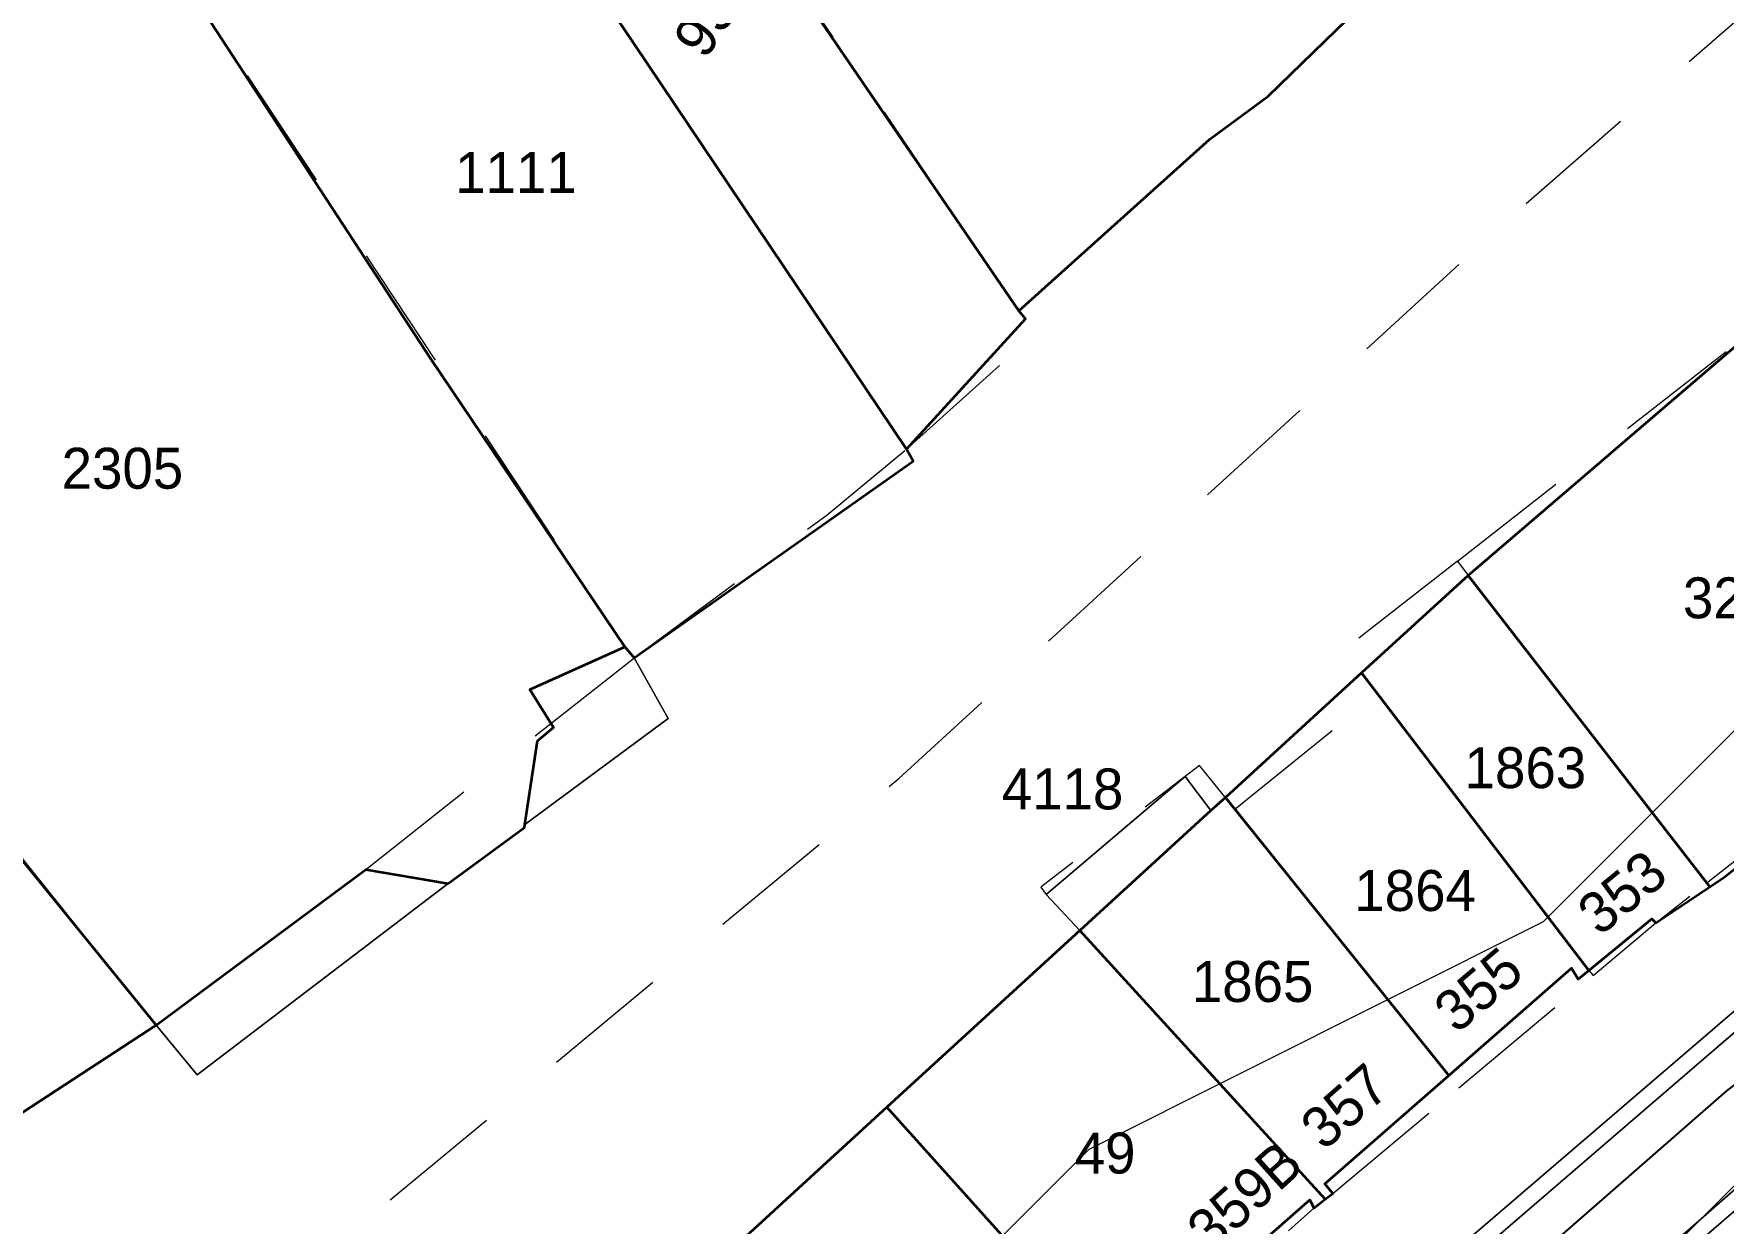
# Model space of a CAD drawing. Header units: metres. Extents: x 0 to 105485, y 0 to 425721.
# Drawn here: x 105169.28 to 105206.46, y 425280.88 to 425307.03 of the extents above; entities that cross this region are included whole.
import ezdxf
from ezdxf.enums import TextEntityAlignment as Align

# ---------------------------------------------------------------- set-up
doc = ezdxf.new("R2010")
doc.units = ezdxf.units.M
doc.header["$MEASUREMENT"] = 0
doc.linetypes.add('KG-PERCEEL-SO', pattern=[19, 5.5, -4, 5.5, -4])
for name, color, linetype, lineweight in [('B-XX-KG-GRENS_PERCEEL-G', 150, 'KG-PERCEEL-SO', 18), ('B-XX-KG-GRENS_PERCEEL-T', 150, 'KG-PERCEEL-SO', 18), ('B-XX-OG-BEBOUWING-G', 7, 'Continuous', 35), ('B-XX-OG-BEBOUWING_HUISNUMMER-T', 7, 'Continuous', 18), ('B-XX-OG-GRENS-G', 7, 'Continuous', 18), ('B-XX-OG-TERREIN_ERF-G', 7, 'Continuous', 18), ('B-XX-OG-WATER_RIVIER-G', 130, 'Continuous', 18), ('B-XX-VH-OPENVERHARDING-G', 90, 'Continuous', 18)]:
    doc.layers.add(name, color=color, linetype=linetype, lineweight=lineweight)
doc.layers.add('GIS-WEGVAKKEN', color=2, linetype='Continuous')

msp = doc.modelspace()

# ---------------------------------------------------------------- linework, layer by layer
at = {"layer": 'B-XX-KG-GRENS_PERCEEL-G', "ltscale": 0.5, "flags": 128}
for points in [[(105179.983, 425317.092), (105190.958, 425300.944)], [(105177.104, 425314.835), (105188.49, 425297.9)], [(105169.81, 425275.335), (105188.321, 425290.654), (105201.725, 425302.959), (105208.522, 425308.871), (105214.221, 425313.861)], [(105171.362, 425310.077), (105182.288, 425293.549)], [(105190.958, 425300.944), (105195.16, 425304.717), (105196.448, 425305.658), (105199.692, 425308.815)], [(105188.49, 425297.9), (105191.283, 425300.412), (105190.958, 425300.944)], [(105159.551, 425300.663), (105171.975, 425285.228)], [(105200.609, 425295.435), (105207.226, 425300.591)], [(105182.495, 425293.309), (105186.741, 425296.456), (105188.49, 425297.9)], [(105200.609, 425295.435), (105198.112, 425293.49), (105198.503, 425292.979)], [(105200.609, 425295.435), (105200.85, 425295.123)], [(105200.85, 425295.123), (105206.095, 425288.36)], [(105206.095, 425288.36), (105207.997, 425289.859), (105213.304, 425293.857), (105212.488, 425294.857)], [(105182.288, 425293.549), (105182.495, 425293.309)], [(105176.588, 425288.658), (105182.495, 425293.309)], [(105198.503, 425292.979), (105198.854, 425292.52)], [(105195.714, 425289.981), (105198.854, 425292.52)], [(105198.854, 425292.52), (105203.503, 425286.436)], [(105195.714, 425289.981), (105194.938, 425290.945), (105191.443, 425288.267), (105191.558, 425288.108)], [(105195.714, 425289.981), (105200.644, 425283.853)], [(105171.975, 425285.228), (105176.588, 425288.658)], [(105203.594, 425286.323), (105204.979, 425287.482), (105206.095, 425288.36)], [(105191.558, 425288.108), (105192.299, 425287.31)], [(105188.056, 425283.43), (105188.993, 425284.29), (105192.299, 425287.31)], [(105192.299, 425287.31), (105197.702, 425281.402)], [(105200.644, 425283.853), (105203.594, 425286.323)], [(105203.503, 425286.436), (105203.594, 425286.323)], [(105168.12, 425282.719), (105171.975, 425285.228)], [(105197.87, 425281.531), (105200.644, 425283.853)], [(105184.155, 425279.848), (105188.056, 425283.43)], [(105188.056, 425283.43), (105193.362, 425277.526)], [(105197.702, 425281.402), (105197.87, 425281.531)], [(105193.362, 425277.526), (105193.519, 425277.67), (105197.451, 425281.208)], [(105197.451, 425281.208), (105197.702, 425281.402)]]:
    msp.add_lwpolyline(points, dxfattribs=at)
at = {"layer": 'B-XX-OG-BEBOUWING-G', "ltscale": 0.5}
for points in [[(105188.722, 425323.888), (105179.983, 425317.092), (105185.345, 425309.151), (105190.958, 425300.944), (105195.16, 425304.717), (105196.448, 425305.658), (105199.679, 425308.803)], [(105179.983, 425317.092), (105177.104, 425314.835), (105188.49, 425297.9), (105191.105, 425300.764), (105190.958, 425300.944), (105185.345, 425309.151)], [(105177.104, 425314.835), (105171.362, 425310.077), (105178.028, 425299.869), (105182.288, 425293.549), (105182.495, 425293.309), (105188.636, 425297.631), (105188.49, 425297.9)], [(105171.362, 425310.077), (105159.551, 425300.663), (105165.818, 425292.803), (105171.975, 425285.228), (105176.588, 425288.658), (105178.401, 425288.344), (105180.08, 425289.58), (105180.09, 425289.647), (105180.365, 425291.482), (105180.724, 425291.777), (105180.196, 425292.615), (105182.288, 425293.549), (105178.028, 425299.869)], [(105200.85, 425295.123), (105206.163, 425288.272), (105206.476, 425288.48), (105212.263, 425293.073), (105212.621, 425293.1), (105212.726, 425294.855), (105212.488, 425294.857), (105207.697, 425300.73), (105207.57, 425300.885), (105207.226, 425300.591)], [(105171.975, 425285.228), (105165.818, 425292.803), (105159.551, 425300.663), (105156.015, 425298.001), (105168.12, 425282.719)], [(105200.85, 425295.123), (105198.503, 425292.979), (105203.503, 425286.436), (105204.89, 425287.572), (105204.979, 425287.482), (105206.163, 425288.272)], [(105198.503, 425292.979), (105195.505, 425290.24), (105200.424, 425284.126), (105203.124, 425286.486), (105203.271, 425286.246), (105203.503, 425286.436)], [(105195.505, 425290.24), (105195.187, 425289.949), (105192.299, 425287.31), (105197.702, 425281.402), (105197.87, 425281.531), (105197.693, 425281.741), (105200.424, 425284.126)], [(105192.299, 425287.31), (105188.056, 425283.43), (105193.36, 425277.529), (105193.519, 425277.67), (105193.432, 425277.939), (105197.363, 425281.387), (105197.451, 425281.208), (105197.702, 425281.402)], [(105188.056, 425283.43), (105184.155, 425279.848), (105189.536, 425274.128), (105193.36, 425277.529)]]:
    msp.add_lwpolyline(points, close=True, dxfattribs=at)
at = {"layer": 'B-XX-OG-GRENS-G'}
msp.add_polyline3d([(105192.5, 425327.5, 2.969), (105202.5, 425322.5, 3.92), (105207.5, 425317.5, 3.724), (105207.5, 425302.5, 3.55), (105207.5, 425292.5, 3.345), (105202.5, 425287.5, 3.35), (105192.5, 425282.5, 3.326), (105187.5, 425277.5, 3.354), (105177.5, 425272.5, 1.736), (105172.5, 425272.5, 2.06), (105157.5, 425272.5, 3.163), (105152.5, 425277.5, 4.884), (105147.5, 425282.5, 4.564), (105142.5, 425287.5, 2.91), (105152.5, 425297.5, 2.996), (105157.5, 425302.5, 2.963), (105167.5, 425307.5, 3.076), (105172.5, 425312.5, 3.033), (105177.5, 425317.5, 2.957), (105182.5, 425322.5, 2.961)], close=True, dxfattribs=at)
msp.add_polyline3d([(105167.5, 425247.5, 3.306), (105172.5, 425252.5, 3.312), (105182.5, 425257.5, 3.293), (105192.5, 425267.5, 3.266), (105197.5, 425272.5, 3.269), (105202.5, 425277.5, 3.257), (105207.5, 425282.5, 3.251), (105217.5, 425287.5, 3.261), (105232.5, 425287.5, 3.073), (105237.5, 425277.5, 2.777), (105242.5, 425267.5, 2.549), (105247.5, 425257.5, 2.317), (105252.5, 425252.5, 2.21), (105257.5, 425247.5, 1.962)], dxfattribs=at)
at = {"layer": 'B-XX-OG-TERREIN_ERF-G', "ltscale": 0.5}
for points in [[(105182.495, 425293.309), (105182.288, 425293.549), (105180.196, 425292.615), (105180.724, 425291.777), (105180.365, 425291.482), (105180.09, 425289.647), (105183.242, 425291.975)], [(105195.187, 425289.949), (105194.618, 425290.7), (105191.558, 425288.108), (105192.299, 425287.31)], [(105178.401, 425288.344), (105176.588, 425288.658), (105171.975, 425285.228), (105172.876, 425284.139)]]:
    msp.add_lwpolyline(points, close=True, dxfattribs=at)
at = {"layer": 'B-XX-OG-WATER_RIVIER-G', "ltscale": 0.5}
for points in [[(105199.679, 425308.803), (105196.448, 425305.658), (105195.16, 425304.717), (105190.958, 425300.944), (105191.105, 425300.764), (105188.49, 425297.9), (105188.636, 425297.631), (105182.495, 425293.309), (105183.242, 425291.975), (105180.09, 425289.647), (105180.08, 425289.58), (105178.401, 425288.344), (105172.876, 425284.139), (105171.975, 425285.228), (105168.12, 425282.719)], [(105164.256, 425260.896), (105173.503, 425267.749), (105176.032, 425269.699), (105176.18, 425269.579), (105178.33, 425271.359), (105177.367, 425272.486), (105177.222, 425272.813), (105177.206, 425273.213), (105177.347, 425273.587), (105181.291, 425277.218), (105184.155, 425279.848), (105188.056, 425283.43), (105192.299, 425287.31), (105191.558, 425288.108), (105194.618, 425290.7), (105195.187, 425289.949), (105195.505, 425290.24), (105198.503, 425292.979), (105200.85, 425295.123), (105207.226, 425300.591)]]:
    msp.add_lwpolyline(points, dxfattribs=at)
at = {"layer": 'B-XX-VH-OPENVERHARDING-G', "ltscale": 0.5}
for points in [[(105161.652, 425247.682), (105164.466, 425249.69), (105167.84, 425252.178), (105171.051, 425254.616), (105174.226, 425257.099), (105177.366, 425259.628), (105187.561, 425268.525), (105198.034, 425277.61), (105208.62, 425286.718), (105223.63, 425299.751), (105223.428, 425300.088), (105208.394, 425286.99), (105197.782, 425277.891), (105183.797, 425265.741), (105177.096, 425259.87), (105171.461, 425255.4), (105165.665, 425251.009), (105162.576, 425248.796)], [(105167.677, 425248.542), (105179.16, 425257.494), (105189.374, 425266.526), (105199.846, 425275.621), (105210.235, 425284.698), (105225.029, 425297.419), (105223.63, 425299.751), (105208.62, 425286.718), (105198.034, 425277.61), (105187.561, 425268.525), (105177.366, 425259.628), (105174.226, 425257.099), (105171.051, 425254.616), (105167.84, 425252.178), (105164.466, 425249.69), (105161.652, 425247.682)], [(105167.925, 425248.262), (105179.366, 425257.208), (105184.253, 425261.46), (105189.603, 425266.269), (105200.053, 425275.391), (105210.495, 425284.414), (105225.252, 425297.047), (105225.029, 425297.419), (105210.235, 425284.698), (105199.846, 425275.621), (105189.374, 425266.526), (105179.16, 425257.494), (105167.677, 425248.542)], [(105206.476, 425288.48), (105206.163, 425288.272), (105204.979, 425287.482), (105204.89, 425287.572), (105203.503, 425286.436), (105203.271, 425286.246), (105203.124, 425286.486), (105200.424, 425284.126), (105197.693, 425281.741), (105197.87, 425281.531), (105197.702, 425281.402), (105197.451, 425281.208), (105197.363, 425281.387), (105193.432, 425277.939)], [(105165.665, 425251.009), (105171.461, 425255.4), (105177.096, 425259.87), (105183.797, 425265.741), (105197.782, 425277.891), (105208.394, 425286.99)], [(105210.495, 425284.414), (105200.053, 425275.391), (105189.603, 425266.269), (105184.253, 425261.46), (105179.366, 425257.208), (105167.925, 425248.262)]]:
    msp.add_lwpolyline(points, dxfattribs=at)
at = {"layer": 'GIS-WEGVAKKEN'}
msp.add_lwpolyline([(105181.015, 425261.981), (105188.64, 425268.45), (105195.56, 425274.49), (105199.32, 425277.48), (105206.54, 425283.79), (105210.36, 425286.69), (105217.84, 425292.7), (105221.5, 425295.8), (105223.09, 425297.16), (105228.477, 425302.377)], dxfattribs=at)

# ---------------------------------------------------------------- texts
at = {"layer": 'B-XX-KG-GRENS_PERCEEL-T'}
msp.add_text('937', height=0.9, rotation=56.4, dxfattribs=at).set_placement((105184.241, 425307.527), align=Align.MIDDLE_CENTER)
for s, p in [('1111', (105179.894, 425303.984)), ('2305', (105171.235, 425297.479)), ('3279', (105206.911, 425294.629)), ('1863', (105202.106, 425290.893)), ('4118', (105191.921, 425290.426)), ('1864', (105199.679, 425288.192)), ('1865', (105196.104, 425286.191)), ('49', (105192.858, 425282.418))]:
    msp.add_text(s, height=0.9, dxfattribs=at).set_placement(p, align=Align.MIDDLE_CENTER)
at = {"layer": 'B-XX-OG-BEBOUWING_HUISNUMMER-T'}
for s, rotation, p in [('353', 39.3, (105204.232, 425288.154)), ('355', 40.3, (105201.068, 425286.016)), ('357', 41.3, (105198.13, 425283.45)), ('359A-359B', 41.9, (105194.729, 425280.406))]:
    msp.add_text(s, height=0.9, rotation=rotation, dxfattribs=at).set_placement(p, align=Align.MIDDLE_CENTER)

doc.saveas('drawing.dxf')
